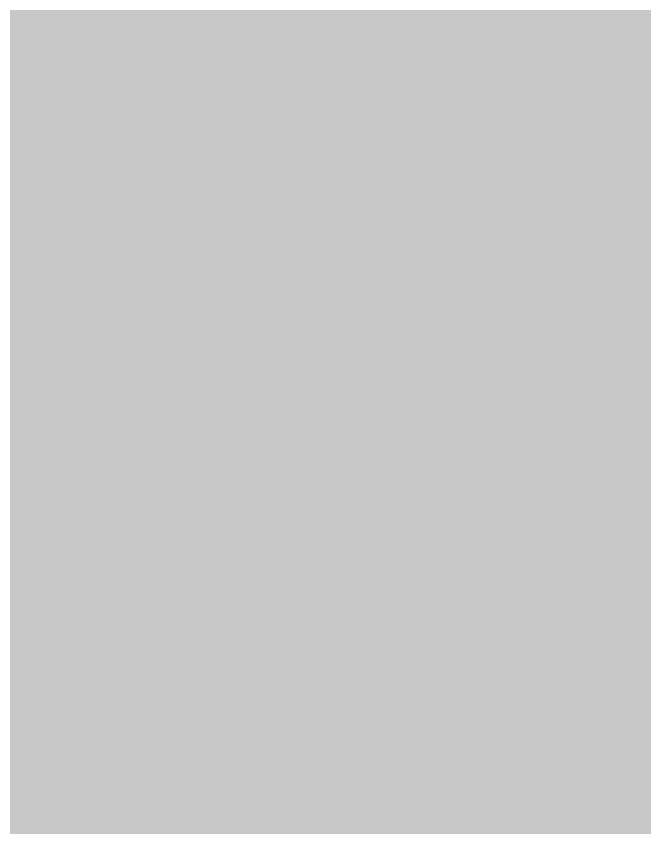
# Model space of a CAD drawing. Header units: inches. Extents: x 288635 to 693176, y 676945 to 1601077.
# Drawn here: x 493365 to 495906, y 1111015 to 1114299 of the extents above; entities that cross this region are included whole.
import ezdxf

# ---------------------------------------------------------------- set-up
doc = ezdxf.new("R2010")
doc.units = ezdxf.units.IN
doc.header["$MEASUREMENT"] = 0

msp = doc.modelspace()

# ---------------------------------------------------------------- hatches: boundary and pattern name
for points in [[(502058.3098, 1119960.666), (502495.1906, 1119691.4254), (502744.1111, 1119417.1049), (502901.5914, 1119097.0642), (502972.7116, 1118777.0236), (502987.9516, 1118309.6627), (502835.5513, 1117679.7414), (502906.6715, 1117349.5407), (502820.3113, 1117151.4203), (502818.5908, 1117148.8996), (502601.8708, 1116831.3797), (502393.5904, 1116618.0193), (502088.7898, 1116414.8189), (501707.7891, 1116247.1785), (501453.7885, 1116211.6185), (500828.9473, 1116201.4584), (500354.3051, 1116313.6466), (500412.2052, 1115860.1073), (500395.2718, 1115415.6064), (500285.2049, 1115060.0057), (500170.9047, 1114806.0052), (500035.121, 1114540.6479), (499756.4372, 1114528.9142), (499278.4112, 1114429.5227), (498823.3269, 1114207.2722), (498484.6596, 1113937.3967), (498452.5984, 1113912.6748), (498133.2922, 1113666.4628), (497673.2331, 1113743.4364), (497148.2987, 1113963.5701), (496737.6645, 1114259.9041), (496538.0355, 1114485.0177), (496078.0922, 1114126.7655), (495818.8, 1113708.723), (495765.8833, 1113364.7639), (495882.3002, 1113105.4718), (495894.9086, 1113093.8997), (496268.5926, 1112750.9294), (496676.2095, 1112586.4093), (497147.011, 1112396.387), (496988.6216, 1112195.6694), (496533.1765, 1111618.5105), (496218.1086, 1111826.5164), (495988.1337, 1111978.3445), (495660.868, 1112195.6694), (495310.799, 1112428.1371), (494993.2984, 1112809.1378), (494843.4237, 1113093.8997), (494834.5481, 1113110.7634), (494781.6313, 1113534.0976), (494818.673, 1113835.7232), (495056.7985, 1114211.4323), (495395.4659, 1114603.0164), (495638.883, 1114851.7253), (496096.1302, 1115147.9026), (495823.2627, 1115741.5737), (495702.2607, 1116423.0462), (495628.6578, 1116837.5713), (496057.2544, 1116896.2176), (496219.9809, 1116943.2706), (496339.7304, 1116952.3095), (496369.3638, 1116512.0419), (496500.0701, 1115950.358), (496525.9974, 1115838.9406), (496640.2977, 1115419.8397), (496826.5647, 1115081.1724), (497025.5318, 1114806.0052), (497258.3656, 1114640.9048), (497567.3995, 1114505.4379), (498041.5338, 1114446.1711), (498486.0347, 1114505.4379), (498977.1023, 1114708.6383), (499235.3362, 1114962.6388), (499356.9971, 1115123.9102), (499417.3699, 1115203.9393), (499540.1368, 1115538.3733), (499544.3701, 1115889.7407), (499518.9701, 1116190.3079), (499480.2553, 1116540.9446), (499356.9971, 1116568.4683), (499203.344, 1116602.7792), (498578.5028, 1116699.2994), (498075.5818, 1116932.9799), (497947.4938, 1117148.8996), (497897.7814, 1117232.7005), (497882.5414, 1117440.9809), (498929.0235, 1118025.1821), (499356.9971, 1117821.1947), (499472.5846, 1117766.1016), (500285.3862, 1117639.1013), (500767.9872, 1117679.7414), (501367.4284, 1117781.3416), (501789.0692, 1118055.6621), (502124.3499, 1118319.8227), (502185.31, 1118553.5031), (502154.8299, 1118792.2636), (501992.2696, 1119122.4643), (501743.3491, 1119376.4648), (501504.5886, 1119544.1051), (501184.548, 1119660.9454), (500910.2275, 1119676.1854), (500463.1866, 1119696.5054), (499802.7852, 1119599.9852), (499655.4732, 1119564.5212), (499356.9971, 1119492.6659), (499254.1441, 1119467.905), (499061.1038, 1120057.1862), (499356.9971, 1120146.216), (499460.2173, 1120177.2734), (499499.5633, 1120189.112), (499635.1449, 1120229.9065), (500386.9864, 1120346.7467), (500762.9072, 1120331.5067), (501326.7883, 1120265.4666), (501591.3678, 1120177.2734), (501829.7093, 1120097.8262), (502058.3098, 1119960.666)], [(496218.1086, 1111826.5164), (496533.1765, 1111618.5105), (496988.6216, 1112195.6694), (497147.011, 1112396.387), (496676.2095, 1112586.4093), (496268.5926, 1112750.9294), (495894.9086, 1113093.8997), (495882.3002, 1113105.4718), (495765.8833, 1113364.7639), (495818.8, 1113708.723), (496078.0922, 1114126.7655), (496538.0355, 1114485.0177), (496737.6645, 1114259.9041), (497148.2987, 1113963.5701), (497673.2331, 1113743.4364), (498133.2922, 1113666.4628), (497786.1582, 1113107.6617), (497781.8257, 1113093.8997), (497642.2246, 1112650.4608), (497611.0744, 1112195.6694), (497599.8911, 1112032.3929), (497650.6912, 1111507.4585), (497760.7581, 1110889.3906), (497845.425, 1110347.5229), (497989.3586, 1109825.7635), (498058.1504, 1109323.0541), (498047.567, 1108920.8867), (498021.1086, 1108576.9276), (497904.6917, 1108169.4685), (497761.8165, 1107846.6762), (497566.0244, 1107576.8006), (497412.5658, 1107381.0086), (497259.1071, 1107243.425), (497105.6485, 1107142.8831), (496968.0649, 1107100.5497), (496714.0644, 1107095.258), (496174.3133, 1107201.0916), (495539.312, 1107592.6757), (495163.6029, 1107820.2178), (494232.2677, 1108592.8027), (493946.5172, 1108820.3448), (493576.0998, 1109121.9704), (493221.5574, 1109381.2626), (492914.6401, 1109571.763), (492613.0145, 1109741.0966), (492226.7221, 1109936.8887), (491591.7208, 1110259.681), (490919.6778, 1110651.2651), (490131.2179, 1111201.5996), (489792.5505, 1111482.0585), (489506.8, 1111778.3924), (489215.7577, 1112085.3097), (489143.5222, 1112195.6694), (489025.2573, 1112376.3519), (488723.6317, 1112857.8945), (488680.7217, 1113093.8997), (488638.9649, 1113323.5621), (488612.5065, 1113725.7296), (488617.7982, 1114159.6471), (488638.9649, 1114397.7726), (488702.465, 1114662.3565), (488797.7152, 1115090.9823), (488972.3406, 1115567.2333), (489332.1746, 1116223.4013), (489591.4668, 1116599.1104), (489723.7587, 1116895.4443), (490073.0094, 1117128.2781), (490132.0619, 1117148.8996), (490739.7608, 1117361.1119), (491104.8865, 1117461.6537), (491581.1374, 1117498.6955), (492067.9717, 1117514.5705), (492480.7226, 1117503.9872), (493004.5986, 1117451.0704), (493560.2247, 1117329.3618), (493988.8506, 1117191.7782), (494090.3591, 1117148.8996), (494602.6851, 1116932.486), (494994.2693, 1116842.5275), (495628.6578, 1116837.5713), (495702.2607, 1116423.0462), (495823.2627, 1115741.5737), (496096.1302, 1115147.9026), (495638.883, 1114851.7253), (495395.4659, 1114603.0164), (495056.7985, 1114211.4323), (494818.673, 1113835.7232), (494781.6313, 1113534.0976), (494834.5481, 1113110.7634), (494843.4237, 1113093.8997), (494993.2984, 1112809.1378), (495310.799, 1112428.1371), (495660.868, 1112195.6694), (495988.1337, 1111978.3445), (496218.1086, 1111826.5164)]]:
    msp.add_hatch(color=256).paths.add_polyline_path(points, flags=0)

doc.saveas('drawing.dxf')
